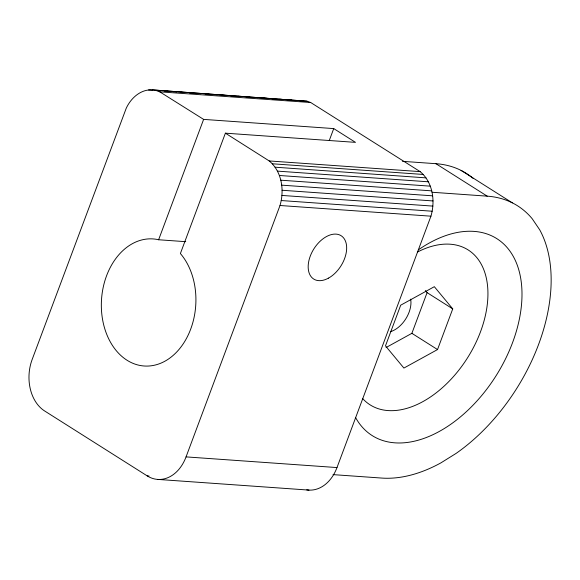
<?xml version="1.0" encoding="UTF-8"?>
<svg xmlns="http://www.w3.org/2000/svg" width="580" height="580" viewBox="0 0 580 580"><rect width="100%" height="100%" fill="white"/><g stroke="black" fill="none" stroke-linecap="round" stroke-linejoin="round"><path stroke-width="0.87" d="M306.733 489.861A38.845 28.775 -86 0 0 336.987 467.567L430.94 216.18C435.442 200.985 432.89 182.163 420.137 171.622L310.692 102.515L307.059 101.203L152.373 89.9C140.657 89.124 130.862 98.187 126.237 108.243L32.154 359.491A38.845 28.775 -86 0 0 44.624 410.966L147.226 475.897A38.845 28.775 -86 0 0 186.057 456.888L280.01 205.501C284.519 190.305 281.96 171.492 269.207 160.943L225.395 133.168L180.387 253.54A63.698 47.197 -86 0 1 170.694 357.425A63.698 47.197 -86 0 1 101.775 313.809A63.698 47.197 -86 0 1 158.615 239.757L203.616 119.386L333.732 128.586L355.504 142.368L225.395 133.168M329.295 140.454L333.732 128.586M386.07 347.529L411.88 333.326L427.09 292.639L425.365 290.558M437.53 349.559L452.741 308.872L434.326 286.687L400.7 305.189L385.483 345.876L403.897 368.068L437.53 349.559L411.88 333.326M300.259 100.63L303.304 100.572M148.567 89.965L152.185 90.219M156.701 90.538L160.319 90.799M164.836 91.118L168.454 91.372M172.971 91.691L176.588 91.944M181.105 92.264L184.723 92.525M189.239 92.843L192.857 93.097M197.374 93.416L200.992 93.677M205.508 93.996L209.119 94.25M213.643 94.569L217.254 94.823M221.777 95.142L225.388 95.403M229.912 95.722L233.523 95.975M238.046 96.294L241.657 96.548M246.174 96.867L249.792 97.128M254.308 97.447L257.926 97.701M263.349 98.085L266.967 98.339M271.483 98.658L275.101 98.919M279.618 99.238L283.228 99.492M287.752 99.811L291.363 100.065M295.887 100.383L299.498 100.644M152.373 89.9L307.059 101.203M156.129 90.523L159.761 91.836L310.692 102.515M402.484 161.327L435.906 163.69A155.368 96.932 -57.7 0 1 473.041 178.314M269.207 160.943L420.137 171.622M272.325 163.778L423.255 174.457M275.094 167.192L426.024 177.871M277.457 171.122L428.388 181.801M279.379 175.479L430.302 186.158M280.807 180.191L431.738 190.863M432.107 192.256L487.207 196.156A155.368 96.932 -57.7 0 1 532.193 218.725L539.683 229.767A155.368 96.932 -57.7 0 1 456.061 453.429L440.909 462.869A155.368 96.932 -57.7 0 1 381.799 478.072L333.029 474.621M281.72 185.15L432.651 195.83M282.098 190.262L433.028 200.941M281.938 195.431L432.868 206.103M281.235 200.542L432.165 211.221M280.01 205.501L430.94 216.18M158.615 239.757L185.723 241.679M186.057 456.888L336.987 467.567M147.226 475.897L149.038 476.021M158.05 479.428L308.981 490.1M159.761 91.836L203.616 119.386M461.049 170.397L512.35 202.862M435.906 163.69L487.207 196.156M427.09 292.639L452.741 308.872M418.339 249.879A116.529 72.703 -57.7 0 1 518.766 269.765A116.529 72.703 -57.7 0 1 465.356 412.605A116.529 72.703 -57.7 0 1 355.62 417.622M417.586 251.981A91.669 57.188 -57.7 0 1 480.472 331.869A91.669 57.188 -57.7 0 1 362.594 398.511M410.662 299.149A23.309 14.543 -57.7 0 1 390.615 331.637M328.483 278.132A25.636 15.993 -57.7 0 0 343.541 237.851A25.636 15.993 -57.7 0 0 310.249 256.164A25.636 15.993 -57.7 0 0 328.483 278.132"/></g></svg>
